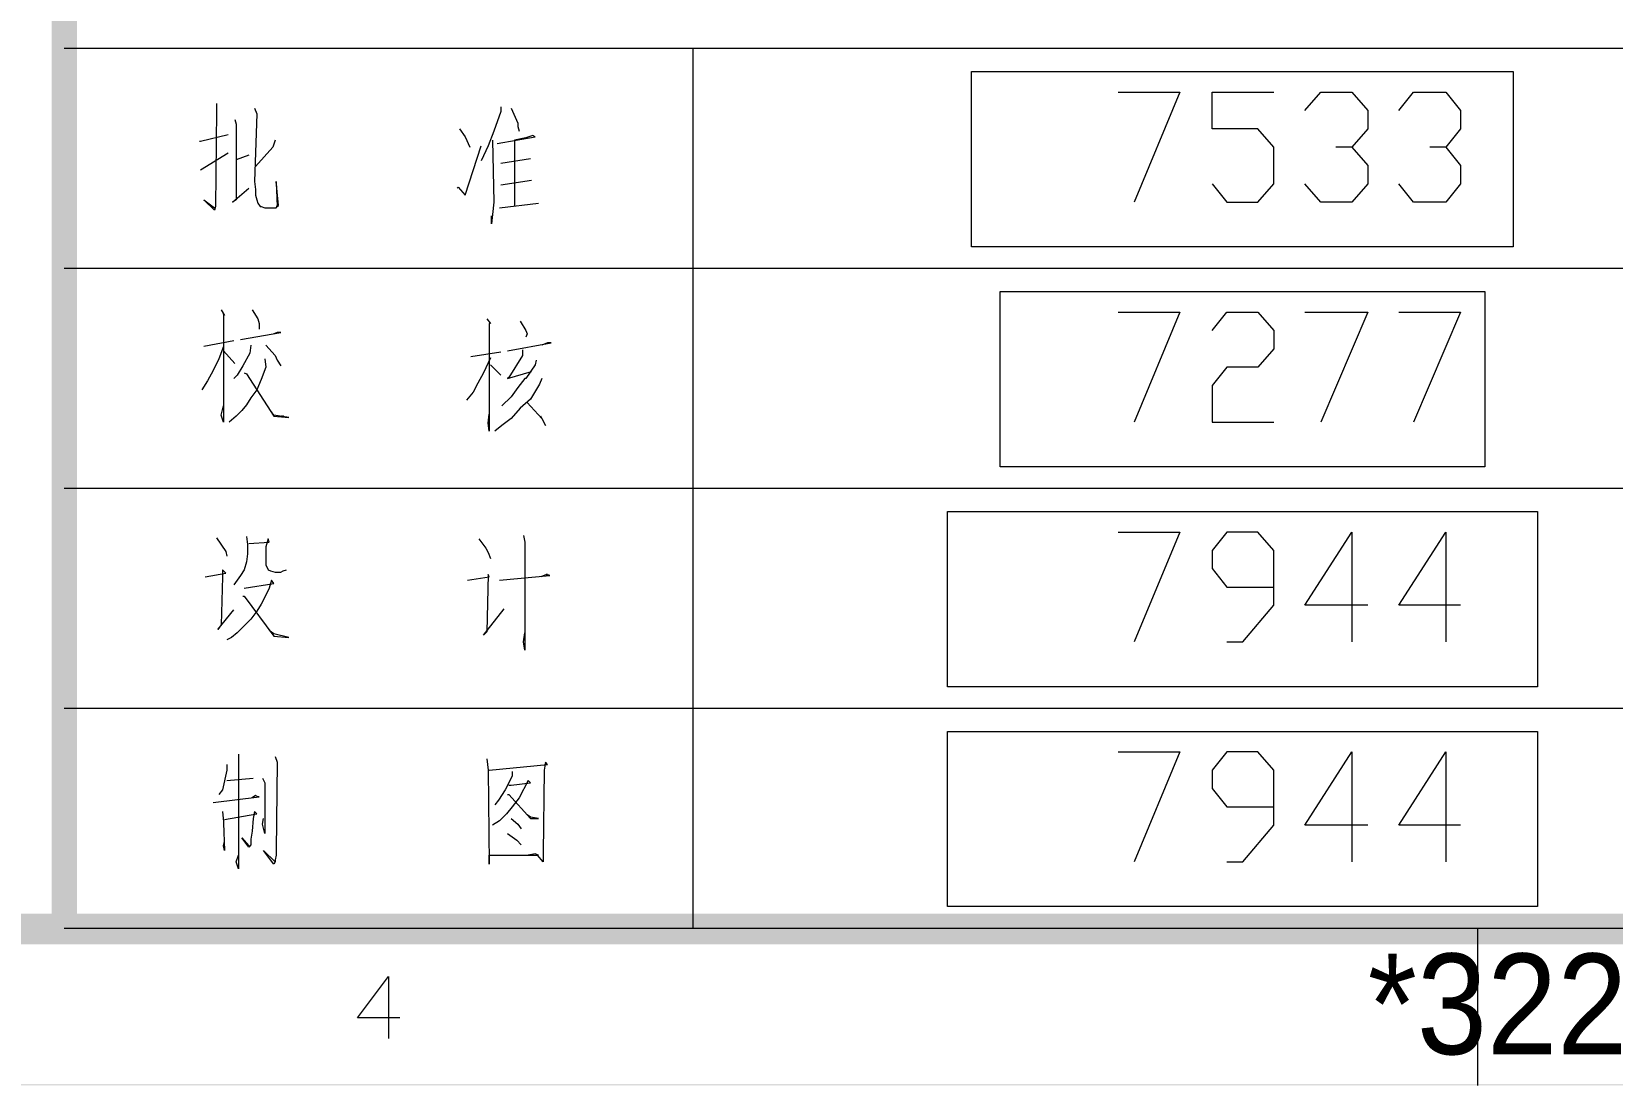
# Model space of a CAD drawing. Extents: x -145382 to -103386, y -23290 to 6406.
# Drawn here: x -121988 to -116956, y -23290 to -19936 of the extents above; entities that cross this region are included whole.
import ezdxf

# ---------------------------------------------------------------- set-up
doc = ezdxf.new("R2010")
doc.units = 0
doc.styles.add('style0', font='', dxfattribs={"height": 317.242564})
doc.styles.get('style0').set_extended_font_data('C39HrP24DhTt0008')

msp = doc.modelspace()

# ---------------------------------------------------------------- hatches: boundary and pattern name
at = {"linetype": 'Continuous', "lineweight": 0}
for points in [[(-103385.7, -23290.3), (-145382.1, -23290.3), (-145382.1, 6406.1), (-103385.7, 6406.1), (-103385.7, -23290.3), (-103389.4, -23286.6), (-103389.4, 6402.4), (-145378.4, 6402.4), (-145378.4, -23286.6), (-103389.4, -23286.6)], [(-142833.2, -22743.3), (-103932.7, -22743.3), (-103932.7, 5859.1), (-142833.2, 5859.1), (-142833.2, -22743.3), (-142935.3, -22841.8), (-142935.3, 5957.6), (-103834.2, 5957.6), (-103834.2, -22841.8), (-142935.3, -22841.8)], [(-121924.3, -22790.7), (-121924.3, -18790.6), (-121844.1, -18790.6), (-121844.1, -22790.7)], [(-121924.3, -22790.7), (-121924.3, -18790.6), (-121844.1, -18790.6), (-121844.1, -22790.7)]]:
    msp.add_hatch(color=0, dxfattribs=at).paths.add_polyline_path(points)

# ---------------------------------------------------------------- linework, layer by layer
at = {"color": 0, "linetype": 'Continuous', "lineweight": 0}
for p, q in [((-103885.3, -19990.3), (-121884.2, -19990.3)), ((-103885.3, -19990.3), (-121884.2, -19990.3)), ((-119882.3, -22790.7), (-119882.3, -19990.3)), ((-119882.3, -22790.7), (-119882.3, -19990.3)), ((-121450.3, -20376.8), (-121362.8, -20322.1)), ((-121450.3, -20376.8), (-121362.8, -20322.1)), ((-121297.2, -20329.4), (-121337.3, -20344)), ((-121297.2, -20329.4), (-121337.3, -20344)), ((-120494.9, -20354.9), (-120400.1, -20340.3)), ((-120494.9, -20354.9), (-120400.1, -20340.3)), ((-120494.9, -20424.2), (-120396.5, -20409.6)), ((-120494.9, -20424.2), (-120396.5, -20409.6)), ((-120498.6, -20497.1), (-120374.6, -20482.5)), ((-120498.6, -20497.1), (-120374.6, -20482.5)), ((-112884.8, -20690.4), (-121884.2, -20690.4)), ((-112884.8, -20690.4), (-121884.2, -20690.4)), ((-121344.6, -20920.1), (-121439.4, -20938.3)), ((-121344.6, -20920.1), (-121439.4, -20938.3)), ((-121377.4, -20952.9), (-121340.9, -20993)), ((-121377.4, -20952.9), (-121340.9, -20993)), ((-120494.9, -20956.6), (-120589.7, -20971.2)), ((-120494.9, -20956.6), (-120589.7, -20971.2)), ((-120527.7, -20996.7), (-120494.9, -21029.5)), ((-120527.7, -20996.7), (-120494.9, -21029.5)), ((-112884.8, -21390.5), (-121884.2, -21390.5)), ((-112884.8, -21390.5), (-121884.2, -21390.5)), ((-103885.3, -22090.6), (-121884.2, -22090.6)), ((-103885.3, -22090.6), (-121884.2, -22090.6)), ((-121366.4, -22320.3), (-121282.6, -22313)), ((-121366.4, -22320.3), (-121282.6, -22313)), ((-103885.3, -22790.7), (-121884.2, -22790.7)), ((-103885.3, -22790.7), (-121884.2, -22790.7)), ((-117384.5, -23290.3), (-117384.5, -22790.7))]:
    msp.add_line(p, q, dxfattribs=at)
at = {"color": 225, "linetype": 'Continuous', "lineweight": 0}
for points in [[(-118996.2, -20621.1), (-118996.2, -20063.2), (-117271.5, -20063.2), (-117271.5, -20621.1), (-118996.2, -20621.1)], [(-118905.1, -21321.2), (-118905.1, -20763.3), (-117362.6, -20763.3), (-117362.6, -21321.2), (-118905.1, -21321.2)], [(-119072.8, -22021.3), (-119072.8, -21463.4), (-117194.9, -21463.4), (-117194.9, -22021.3), (-119072.8, -22021.3)], [(-119072.8, -22721.4), (-119072.8, -22163.5), (-117194.9, -22163.5), (-117194.9, -22721.4), (-119072.8, -22721.4)]]:
    msp.add_lwpolyline(points, dxfattribs=at)
at = {"color": 0, "linetype": 'Continuous', "lineweight": 0}
for points in [[(-121399.3, -20165.3), (-121399.3, -20187.2), (-121402.9, -20493.5), (-121406.5, -20504.4), (-121439.4, -20471.6), (-121406.5, -20497.1)], [(-121399.3, -20165.3), (-121399.3, -20187.2), (-121402.9, -20493.5), (-121406.5, -20504.4), (-121439.4, -20471.6), (-121406.5, -20497.1)], [(-120494.9, -20176.2), (-120494.9, -20190.8), (-120516.8, -20252.8), (-120535, -20300.2), (-120556.9, -20347.6)], [(-120494.9, -20176.2), (-120494.9, -20190.8), (-120516.8, -20252.8), (-120535, -20300.2), (-120556.9, -20347.6)], [(-118529.5, -20128.8), (-118332.6, -20128.8), (-118478.4, -20478.9)], [(-118230.5, -20420.5), (-118183.1, -20478.9), (-118084.6, -20478.9), (-118033.6, -20420.5), (-118033.6, -20303.9), (-118084.6, -20245.5), (-118230.5, -20245.5), (-118230.5, -20128.8), (-118033.6, -20128.8)], [(-117935.1, -20187.2), (-117884.1, -20128.8), (-117785.6, -20128.8), (-117734.6, -20187.2), (-117734.6, -20245.5), (-117785.6, -20303.9), (-117836.7, -20303.9)], [(-117636.1, -20187.2), (-117588.7, -20128.8), (-117486.6, -20128.8), (-117439.2, -20187.2), (-117439.2, -20245.5), (-117486.6, -20303.9), (-117537.6, -20303.9)], [(-121340.9, -20216.3), (-121337.3, -20230.9), (-121337.3, -20471.6), (-121348.2, -20478.9), (-121297.2, -20435.1)], [(-121340.9, -20216.3), (-121337.3, -20230.9), (-121337.3, -20471.6), (-121348.2, -20478.9), (-121297.2, -20435.1)], [(-121278.9, -20179.9), (-121271.6, -20198.1), (-121278.9, -20413.3), (-121275.3, -20438.8), (-121275.3, -20457), (-121271.6, -20471.6), (-121268, -20482.5), (-121260.7, -20493.5), (-121257, -20493.5), (-121246.1, -20497.1), (-121235.2, -20497.1), (-121209.6, -20497.1), (-121206, -20493.5), (-121202.3, -20489.8), (-121209.6, -20413.3), (-121206, -20493.5), (-121209.6, -20493.5)], [(-121278.9, -20179.9), (-121271.6, -20198.1), (-121278.9, -20413.3), (-121275.3, -20438.8), (-121275.3, -20457), (-121271.6, -20471.6), (-121268, -20482.5), (-121260.7, -20493.5), (-121257, -20493.5), (-121246.1, -20497.1), (-121235.2, -20497.1), (-121209.6, -20497.1), (-121206, -20493.5), (-121202.3, -20489.8), (-121209.6, -20413.3), (-121206, -20493.5), (-121209.6, -20493.5)], [(-120462.1, -20179.9), (-120440.2, -20227.3), (-120440.2, -20238.2), (-120436.6, -20252.8)], [(-120462.1, -20179.9), (-120440.2, -20227.3), (-120440.2, -20238.2), (-120436.6, -20252.8)], [(-121454, -20285.6), (-121450.3, -20285.6), (-121362.8, -20263.8)], [(-121454, -20285.6), (-121450.3, -20285.6), (-121362.8, -20263.8)], [(-120626.2, -20245.5), (-120608, -20271), (-120593.4, -20303.9)], [(-120626.2, -20245.5), (-120608, -20271), (-120593.4, -20303.9)], [(-120505.9, -20292.9), (-120385.5, -20271), (-120392.8, -20267.4), (-120414.7, -20274.7), (-120451.2, -20282), (-120451.2, -20493.5)], [(-120505.9, -20292.9), (-120385.5, -20271), (-120392.8, -20267.4), (-120414.7, -20274.7), (-120451.2, -20282), (-120451.2, -20493.5)], [(-121213.3, -20282), (-121220.6, -20303.9), (-121275.3, -20365.9)], [(-121213.3, -20282), (-121220.6, -20303.9), (-121275.3, -20365.9)], [(-120633.5, -20435.1), (-120629.8, -20431.5), (-120608, -20457), (-120556.9, -20300.2)], [(-120633.5, -20435.1), (-120629.8, -20431.5), (-120608, -20457), (-120556.9, -20300.2)], [(-120520.5, -20282), (-120516.8, -20478.9), (-120520.5, -20519), (-120524.1, -20548.2), (-120524.1, -20522.6)], [(-120520.5, -20282), (-120516.8, -20478.9), (-120520.5, -20519), (-120524.1, -20548.2), (-120524.1, -20522.6)], [(-117785.6, -20303.9), (-117734.6, -20362.2), (-117734.6, -20420.5), (-117785.6, -20478.9), (-117884.1, -20478.9), (-117935.1, -20420.5)], [(-117486.6, -20303.9), (-117439.2, -20362.2), (-117439.2, -20420.5), (-117486.6, -20478.9), (-117588.7, -20478.9), (-117636.1, -20420.5)], [(-121384.7, -20821.7), (-121373.7, -20839.9), (-121377.4, -20836.2), (-121377.4, -21179), (-121384.7, -21157.1), (-121377.4, -21128)], [(-121384.7, -20821.7), (-121373.7, -20839.9), (-121377.4, -20836.2), (-121377.4, -21179), (-121384.7, -21157.1), (-121377.4, -21128)], [(-121286.2, -20821.7), (-121268, -20850.8), (-121264.3, -20865.4), (-121264.3, -20883.6)], [(-121286.2, -20821.7), (-121268, -20850.8), (-121264.3, -20865.4), (-121264.3, -20883.6)], [(-118529.5, -20828.9), (-118332.6, -20828.9), (-118478.4, -21179)], [(-118230.5, -20887.3), (-118183.1, -20828.9), (-118084.6, -20828.9), (-118033.6, -20887.3), (-118033.6, -20945.6), (-118084.6, -21004), (-118183.1, -21004), (-118230.5, -21062.3), (-118230.5, -21179), (-118033.6, -21179)], [(-117935.1, -20828.9), (-117734.6, -20828.9), (-117884.1, -21179)], [(-117636.1, -20828.9), (-117439.2, -20828.9), (-117588.7, -21179)], [(-120538.7, -20850.8), (-120527.7, -20865.4), (-120531.4, -20865.4), (-120531.4, -21208.2), (-120535, -21182.6), (-120531.4, -21153.5)], [(-120538.7, -20850.8), (-120527.7, -20865.4), (-120531.4, -20865.4), (-120531.4, -21208.2), (-120535, -21182.6), (-120531.4, -21153.5)], [(-120432.9, -20858.1), (-120414.7, -20887.3), (-120411.1, -20898.2), (-120414.7, -20909.2)], [(-120432.9, -20858.1), (-120414.7, -20887.3), (-120411.1, -20898.2), (-120414.7, -20909.2)], [(-121322.7, -20916.5), (-121195.1, -20894.6), (-121206, -20894.6), (-121216.9, -20898.2)], [(-121322.7, -20916.5), (-121195.1, -20894.6), (-121206, -20894.6), (-121216.9, -20898.2)], [(-120473.1, -20952.9), (-120334.5, -20927.4), (-120345.4, -20927.4), (-120363.7, -20934.7)], [(-120473.1, -20952.9), (-120334.5, -20927.4), (-120345.4, -20927.4), (-120363.7, -20934.7)], [(-121377.4, -20938.3), (-121392, -20978.4), (-121410.2, -21014.9), (-121428.4, -21047.7), (-121446.7, -21076.9)], [(-121377.4, -20938.3), (-121392, -20978.4), (-121410.2, -21014.9), (-121428.4, -21047.7), (-121446.7, -21076.9)], [(-121246.1, -20978.4), (-121242.5, -21004), (-121257, -21044.1), (-121271.6, -21076.9), (-121289.9, -21102.4), (-121304.4, -21124.3), (-121319, -21142.5), (-121337.3, -21160.8), (-121359.1, -21179)], [(-121246.1, -20978.4), (-121242.5, -21004), (-121257, -21044.1), (-121271.6, -21076.9), (-121289.9, -21102.4), (-121304.4, -21124.3), (-121319, -21142.5), (-121337.3, -21160.8), (-121359.1, -21179)], [(-121289.9, -20934.7), (-121293.5, -20960.2), (-121315.4, -21000.3), (-121333.6, -21029.5), (-121344.6, -21040.4)], [(-121289.9, -20934.7), (-121293.5, -20960.2), (-121315.4, -21000.3), (-121333.6, -21029.5), (-121344.6, -21040.4)], [(-121242.5, -20934.7), (-121213.3, -20967.5), (-121206, -20982.1), (-121195.1, -21000.3)], [(-121242.5, -20934.7), (-121213.3, -20967.5), (-121206, -20982.1), (-121195.1, -21000.3)], [(-120527.7, -20974.8), (-120549.6, -21022.2), (-120567.9, -21055), (-120582.4, -21084.2), (-120604.3, -21109.7)], [(-120527.7, -20974.8), (-120549.6, -21022.2), (-120567.9, -21055), (-120582.4, -21084.2), (-120604.3, -21109.7)], [(-120381.9, -20982.1), (-120385.5, -20996.7), (-120414.7, -21040.4), (-120418.4, -21040.4), (-120440.2, -21069.6), (-120462.1, -21098.8), (-120491.3, -21128)], [(-120381.9, -20982.1), (-120385.5, -20996.7), (-120414.7, -21040.4), (-120418.4, -21040.4), (-120440.2, -21069.6), (-120462.1, -21098.8), (-120491.3, -21128)], [(-120425.6, -20949.3), (-120425.6, -20967.5), (-120469.4, -21036.8), (-120473.1, -21040.4), (-120396.5, -21018.6)], [(-120425.6, -20949.3), (-120425.6, -20967.5), (-120469.4, -21036.8), (-120473.1, -21040.4), (-120396.5, -21018.6)], [(-121311.7, -21022.2), (-121304.4, -21025.9), (-121216.9, -21160.8), (-121169.5, -21164.4), (-121216.9, -21157.1), (-121227.9, -21142.5)], [(-121311.7, -21022.2), (-121304.4, -21025.9), (-121216.9, -21160.8), (-121169.5, -21164.4), (-121216.9, -21157.1), (-121227.9, -21142.5)], [(-120363.7, -21040.4), (-120370.9, -21058.7), (-120400.1, -21106.1), (-120432.9, -21135.2), (-120462.1, -21168.1), (-120491.3, -21189.9), (-120513.2, -21208.2)], [(-120363.7, -21040.4), (-120370.9, -21058.7), (-120400.1, -21106.1), (-120432.9, -21135.2), (-120462.1, -21168.1), (-120491.3, -21189.9), (-120513.2, -21208.2)], [(-120411.1, -21117), (-120363.7, -21168.1), (-120352.7, -21189.9), (-120367.3, -21160.8)], [(-120411.1, -21117), (-120363.7, -21168.1), (-120352.7, -21189.9), (-120367.3, -21160.8)], [(-118529.5, -21529.1), (-118332.6, -21529.1), (-118478.4, -21879.1)], [(-118183.1, -21879.1), (-118132, -21879.1), (-118033.6, -21762.4), (-118033.6, -21587.4), (-118084.6, -21529.1), (-118183.1, -21529.1), (-118230.5, -21587.4), (-118230.5, -21645.7), (-118183.1, -21704.1), (-118033.6, -21704.1)], [(-117734.6, -21762.4), (-117935.1, -21762.4), (-117785.6, -21529.1), (-117785.6, -21879.1)], [(-117439.2, -21762.4), (-117636.1, -21762.4), (-117486.6, -21529.1), (-117486.6, -21879.1)], [(-121399.3, -21547.3), (-121370.1, -21591), (-121366.4, -21605.6)], [(-121399.3, -21547.3), (-121370.1, -21591), (-121366.4, -21605.6)], [(-121304.4, -21543.6), (-121300.8, -21569.2), (-121300.8, -21598.3), (-121304.4, -21623.9), (-121311.7, -21649.4), (-121322.7, -21667.6), (-121333.6, -21682.2), (-121344.6, -21696.8)], [(-121304.4, -21543.6), (-121300.8, -21569.2), (-121300.8, -21598.3), (-121304.4, -21623.9), (-121311.7, -21649.4), (-121322.7, -21667.6), (-121333.6, -21682.2), (-121344.6, -21696.8)], [(-121297.2, -21565.5), (-121231.5, -21561.9), (-121235.2, -21550.9), (-121242.5, -21576.5), (-121242.5, -21594.7), (-121242.5, -21612.9), (-121242.5, -21634.8), (-121238.8, -21642.1), (-121235.2, -21649.4), (-121227.9, -21653), (-121213.3, -21656.7), (-121195.1, -21656.7), (-121187.8, -21653), (-121176.8, -21649.4)], [(-121297.2, -21565.5), (-121231.5, -21561.9), (-121235.2, -21550.9), (-121242.5, -21576.5), (-121242.5, -21594.7), (-121242.5, -21612.9), (-121242.5, -21634.8), (-121238.8, -21642.1), (-121235.2, -21649.4), (-121227.9, -21653), (-121213.3, -21656.7), (-121195.1, -21656.7), (-121187.8, -21653), (-121176.8, -21649.4)], [(-120564.2, -21550.9), (-120542.3, -21580.1), (-120535, -21594.7), (-120527.7, -21612.9)], [(-120564.2, -21550.9), (-120542.3, -21580.1), (-120535, -21594.7), (-120527.7, -21612.9)], [(-120422, -21540), (-120418.4, -21561.9), (-120418.4, -21904.6), (-120422, -21879.1), (-120418.4, -21849.9)], [(-120422, -21540), (-120418.4, -21561.9), (-120418.4, -21904.6), (-120422, -21879.1), (-120418.4, -21849.9)], [(-121435.7, -21671.3), (-121370.1, -21660.3), (-121381, -21649.4), (-121381, -21671.3), (-121384.7, -21824.4), (-121395.6, -21839), (-121344.6, -21777)], [(-121435.7, -21671.3), (-121370.1, -21660.3), (-121381, -21649.4), (-121381, -21671.3), (-121384.7, -21824.4), (-121395.6, -21839), (-121344.6, -21777)], [(-121311.7, -21707.7), (-121216.9, -21693.1), (-121224.2, -21682.2), (-121231.5, -21707.7), (-121246.1, -21736.9), (-121257, -21758.8), (-121271.6, -21780.7), (-121289.9, -21806.2), (-121311.7, -21828.1), (-121333.6, -21849.9), (-121351.8, -21864.5), (-121366.4, -21871.8)], [(-121311.7, -21707.7), (-121216.9, -21693.1), (-121224.2, -21682.2), (-121231.5, -21707.7), (-121246.1, -21736.9), (-121257, -21758.8), (-121271.6, -21780.7), (-121289.9, -21806.2), (-121311.7, -21828.1), (-121333.6, -21849.9), (-121351.8, -21864.5), (-121366.4, -21871.8)], [(-120600.7, -21682.2), (-120531.4, -21671.3), (-120535, -21664), (-120538.7, -21846.3), (-120549.6, -21857.2), (-120484, -21773.4)], [(-120600.7, -21682.2), (-120531.4, -21671.3), (-120535, -21664), (-120538.7, -21846.3), (-120549.6, -21857.2), (-120484, -21773.4)], [(-120498.6, -21682.2), (-120338.1, -21667.6), (-120349.1, -21664), (-120367.3, -21671.3)], [(-120498.6, -21682.2), (-120338.1, -21667.6), (-120349.1, -21664), (-120367.3, -21671.3)], [(-120345.4, -21664), (-120345.4, -21667.6), (-120345.4, -21664), (-120345.4, -21667.6), (-120349.1, -21667.6), (-120345.4, -21667.6), (-120345.4, -21664), (-120349.1, -21664), (-120349.1, -21667.6)], [(-120345.4, -21667.6), (-120345.4, -21664), (-120345.4, -21667.6), (-120345.4, -21664), (-120345.4, -21667.6), (-120345.4, -21664)], [(-121315.4, -21733.3), (-121311.7, -21733.3), (-121216.9, -21860.9), (-121169.5, -21864.5), (-121216.9, -21853.6), (-121231.5, -21842.6)], [(-121315.4, -21733.3), (-121311.7, -21733.3), (-121216.9, -21860.9), (-121169.5, -21864.5), (-121216.9, -21853.6), (-121231.5, -21842.6)], [(-121330, -22236.5), (-121330, -22251), (-121330, -22601.1), (-121337.3, -22579.2), (-121330, -22557.3)], [(-121330, -22236.5), (-121330, -22251), (-121330, -22601.1), (-121337.3, -22579.2), (-121330, -22557.3)], [(-118529.5, -22229.2), (-118332.6, -22229.2), (-118478.4, -22579.2)], [(-118183.1, -22579.2), (-118132, -22579.2), (-118033.6, -22462.5), (-118033.6, -22287.5), (-118084.6, -22229.2), (-118183.1, -22229.2), (-118230.5, -22287.5), (-118230.5, -22345.9), (-118183.1, -22404.2), (-118033.6, -22404.2)], [(-117734.6, -22462.5), (-117935.1, -22462.5), (-117785.6, -22229.2), (-117785.6, -22579.2)], [(-117439.2, -22462.5), (-117636.1, -22462.5), (-117486.6, -22229.2), (-117486.6, -22579.2)], [(-121366.4, -22269.3), (-121366.4, -22287.5), (-121381, -22349.5), (-121392, -22364.1)], [(-121366.4, -22269.3), (-121366.4, -22287.5), (-121381, -22349.5), (-121392, -22364.1)], [(-121213.3, -22243.8), (-121206, -22262), (-121209.6, -22542.8), (-121209.6, -22557.3), (-121213.3, -22571.9), (-121213.3, -22579.2), (-121216.9, -22586.5), (-121249.7, -22542.8), (-121213.3, -22579.2)], [(-121213.3, -22243.8), (-121206, -22262), (-121209.6, -22542.8), (-121209.6, -22557.3), (-121213.3, -22571.9), (-121213.3, -22579.2), (-121216.9, -22586.5), (-121249.7, -22542.8), (-121213.3, -22579.2)], [(-120538.7, -22251), (-120535, -22287.5), (-120531.4, -22586.5), (-120531.4, -22557.3), (-120374.6, -22557.3), (-120385.5, -22553.7), (-120407.4, -22557.3)], [(-120538.7, -22251), (-120535, -22287.5), (-120531.4, -22586.5), (-120531.4, -22557.3), (-120374.6, -22557.3), (-120385.5, -22553.7), (-120407.4, -22557.3)], [(-120531.4, -22287.5), (-120345.4, -22269.3), (-120352.7, -22262), (-120356.4, -22287.5), (-120360, -22550), (-120360, -22579.2), (-120378.2, -22557.3)], [(-120531.4, -22287.5), (-120345.4, -22269.3), (-120352.7, -22262), (-120356.4, -22287.5), (-120360, -22550), (-120360, -22579.2), (-120378.2, -22557.3)], [(-120458.5, -22291.2), (-120458.5, -22305.7), (-120480.3, -22349.5), (-120502.2, -22382.3), (-120513.2, -22396.9)], [(-120458.5, -22291.2), (-120458.5, -22305.7), (-120480.3, -22349.5), (-120502.2, -22382.3), (-120513.2, -22396.9)], [(-121253.4, -22313), (-121246.1, -22327.6), (-121246.1, -22488.1), (-121253.4, -22458.9), (-121249.7, -22440.7)], [(-121253.4, -22313), (-121246.1, -22327.6), (-121246.1, -22488.1), (-121253.4, -22458.9), (-121249.7, -22440.7)], [(-120469.4, -22334.9), (-120462.1, -22334.9), (-120400.1, -22327.6), (-120407.4, -22320.3), (-120436.6, -22375), (-120458.5, -22404.2), (-120476.7, -22426.1), (-120498.6, -22448), (-120520.5, -22462.5)], [(-120469.4, -22334.9), (-120462.1, -22334.9), (-120400.1, -22327.6), (-120407.4, -22320.3), (-120436.6, -22375), (-120458.5, -22404.2), (-120476.7, -22426.1), (-120498.6, -22448), (-120520.5, -22462.5)], [(-121410.2, -22389.6), (-121264.3, -22371.4), (-121268, -22371.4), (-121275.3, -22367.7), (-121286.2, -22375)], [(-121410.2, -22389.6), (-121264.3, -22371.4), (-121268, -22371.4), (-121275.3, -22367.7), (-121286.2, -22375)], [(-120473.1, -22364.1), (-120469.4, -22364.1), (-120400.1, -22440.7), (-120374.6, -22440.7), (-120400.1, -22437), (-120411.1, -22429.7)], [(-120473.1, -22364.1), (-120469.4, -22364.1), (-120400.1, -22440.7), (-120374.6, -22440.7), (-120400.1, -22437), (-120411.1, -22429.7)], [(-121381, -22418.8), (-121377.4, -22451.6), (-121377.4, -22455.2), (-121373.7, -22542.8), (-121377.4, -22528.2), (-121373.7, -22513.6)], [(-121381, -22418.8), (-121377.4, -22451.6), (-121377.4, -22455.2), (-121373.7, -22542.8), (-121377.4, -22528.2), (-121373.7, -22513.6)], [(-121373.7, -22444.3), (-121271.6, -22426.1), (-121278.9, -22418.8), (-121282.6, -22440.7), (-121286.2, -22480.8), (-121289.9, -22506.3), (-121289.9, -22524.5), (-121297.2, -22531.8), (-121319, -22502.6), (-121297.2, -22528.2)], [(-121373.7, -22444.3), (-121271.6, -22426.1), (-121278.9, -22418.8), (-121282.6, -22440.7), (-121286.2, -22480.8), (-121289.9, -22506.3), (-121289.9, -22524.5), (-121297.2, -22531.8), (-121319, -22502.6), (-121297.2, -22528.2)], [(-120462.1, -22440.7), (-120440.2, -22458.9), (-120429.3, -22473.5)], [(-120462.1, -22440.7), (-120440.2, -22458.9), (-120429.3, -22473.5)], [(-120473.1, -22488.1), (-120443.9, -22509.9), (-120429.3, -22524.5)], [(-120473.1, -22488.1), (-120443.9, -22509.9), (-120429.3, -22524.5)], [(-120815.8, -23075.1), (-120950.7, -23075.1), (-120852.3, -22943.9), (-120852.3, -23140.8)]]:
    msp.add_lwpolyline(points, dxfattribs=at)
for p in [(-121191.4, -21160.8), (-121187.8, -21160.8), (-120349.1, -21664)]:
    msp.add_point(p, dxfattribs=at)

# ---------------------------------------------------------------- texts
at = {"color": 0, "linetype": 'Continuous', "lineweight": 0, "insert": (-117734.6, -23195.5), "char_height": 319.977, "attachment_point": 7, "style": 'style0'}
msp.add_mtext('\\W0.93847;\\Q0;*32226BXM*', dxfattribs=at)

doc.saveas('drawing.dxf')
